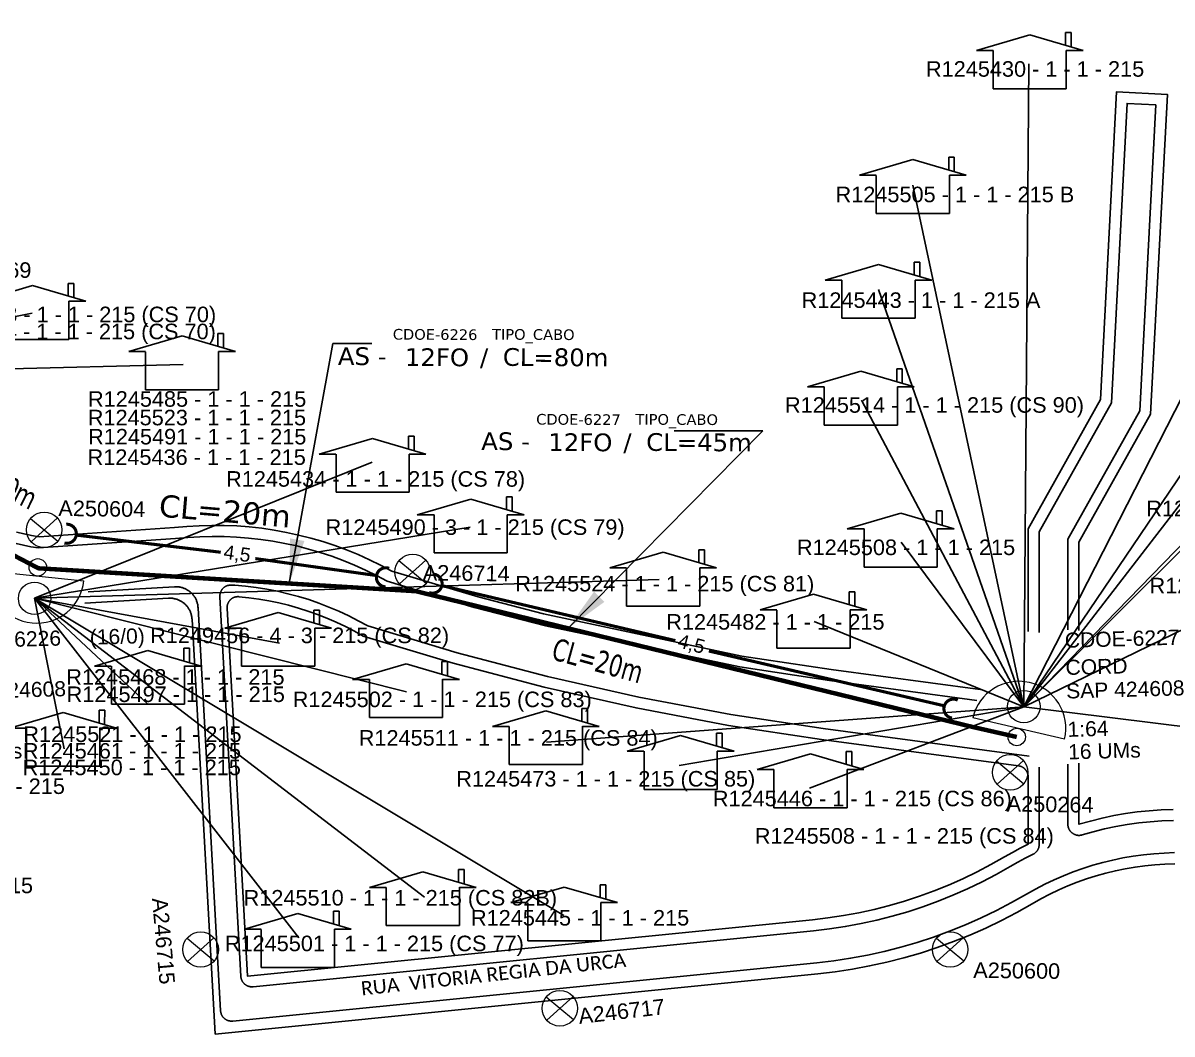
# Model space of a CAD drawing. Header units: millimetres. Extents: x 676447 to 689606, y 7455628 to 7463967.
# Drawn here: x 687404.9 to 687456.7, y 7460275.9 to 7460321.4 of the extents above; entities that cross this region are included whole.
import ezdxf
from ezdxf.enums import TextEntityAlignment as Align

# ---------------------------------------------------------------- set-up
doc = ezdxf.new("R2010")
doc.units = ezdxf.units.MM
doc.header["$LTSCALE"] = 0.1
doc.header["$MEASUREMENT"] = 0
doc.linetypes.add('PHANTOM2', pattern=[1.25, 0.625, -0.125, 0.125, -0.125, 0.125, -0.125])
for name, color, linetype, lineweight in [('10.4-Postes', 1, 'Continuous', 0), ("20.0-LEGENDA DOS CDO'S", 1, 'Continuous', 0), ('20.2-CDO_POSTE', 1, 'Continuous', 5), ('20.6-CORDOALHA_SUPORTE', 7, 'Continuous', 25)]:
    doc.layers.add(name, color=color, linetype=linetype, lineweight=lineweight)
for name, color, linetype in [('20.8-Legenda', 1, 'Continuous'), ('CAP a instalar', 1, 'Continuous'), ('label_cabos', 7, 'Continuous'), ('Legenda', 1, 'Continuous'), ('LEGENDAS_INFRAESTRUTURAS', 7, 'Continuous'), ('MUB_MEIOFIO', 7, 'Continuous'), ('MUB_QUADRAS', 7, 'Continuous'), ('MUB_SEGMENTO', 7, 'Continuous'), ('surveys', 7, 'Continuous'), ('surveys legendas', 7, 'Continuous')]:
    doc.layers.add(name, color=color, linetype=linetype)
doc.layers.add('DROP DE CLIENTE', color=140, linetype='Continuous', plot=False)
doc.layers.add('EXTRA', color=50, linetype='Continuous', plot=False)
doc.styles.add('ARIAL', font='arial.ttf')
doc.styles.add('Legend', font='calibri.ttf')
doc.styles.add('siredit', font='verdana.ttf')
doc.styles.get("Standard").update_dxf_attribs({"font": 'arial.ttf'})
doc.linetypes.add('FENCELINE1', pattern='A,0.25,-0.1,[133,ltypeshp.shx,S=0.1,R=0,X=-0.1,Y=0],-0.1,1', length=1.45)
doc.dimstyles.new('CC', dxfattribs={"dimtxt": 1, "dimasz": 2, "dimexe": 0.18, "dimexo": 0.0625, "dimgap": 0.09, "dimtad": 0, "dimdec": 0, "dimrnd": 1, "dimzin": 0, "dimdsep": 46, "dimtxsty": 'siredit', "dimblk": 'NONE', "dimcen": 0, "dimse1": 1, "dimse2": 1, "dimsd1": 1, "dimsd2": 1, "dimclrt": 7, "dimadec": 0, "dimazin": 0, "dimtfac": 1, "dimtdec": 0, "dimtofl": 0, "dimtmove": 0, "dimatfit": 3, "dimfxl": 0, "dimtolj": 1, "dimtzin": 0, "dimarcsym": 0})

# ---------------------------------------------------------------- blocks, each defined once
blk = doc.blocks.new('PTPT')
at = {"layer": '10.4-Postes', "color": 1, "linetype": 'PHANTOM2'}
for points in [[(-0.00000786, 0.0000104), (0.00000746, -0.00000204)], [(0.00000704, 0.00001089), (-0.00000744, -0.00000253)]]:
    blk.add_lwpolyline(points, dxfattribs=at)
at = {"layer": '10.4-Postes', "color": 1}
blk.add_circle((-0.0000002, 0.00000418), 0.00000987, dxfattribs=at)
blk = doc.blocks.new('CDOE_CT_POST_DESENHO')
at = {"color": 0}
blk.add_line((2.136, 0.393), (-2.114, 0.393), dxfattribs=at)
for centre, radius in [((0.011, 1.403), 0.733), ((0.011, 0), 0.393)]:
    blk.add_circle(centre, radius, dxfattribs=at)
blk.add_arc((0.011, 0.393), 2.125, 0, 180, dxfattribs=at)
blk = doc.blocks.new('CDOE_CT_POSTE')
at = {"layer": "20.0-LEGENDA DOS CDO'S", "color": 0, "style": 'ARIAL'}
for tag, p in [('CDO_N', (0.12, 5.248)), ('CORDOALHA', (0.122, 4.023)), ('SAP', (0.124, 2.961)), ('1:XX', (0.139, 1.231)), ('UMS', (0.141, 0.217))]:
    blk.add_attdef(tag, p, '', height=0.68, rotation=0.118, dxfattribs=at)
blk.add_attdef('FIBRAS_UTILIZADAS', text='', height=0.68, rotation=0.118, dxfattribs=at).set_placement((7.829, 5.263), align=Align.CENTER)
blk = doc.blocks.new('*D95')
at = {"layer": 'Defpoints', "color": 0, "ltscale": 5}
for p in [(687400.739, 7460297.78), (687410.467, 7460294.329), (687408.025, 7460291.497)]:
    blk.add_point(p, dxfattribs=at)
at = {"color": 7, "ltscale": 5, "insert": (687399.425, 7460303.852), "char_height": 1, "attachment_point": 5, "rotation": 319.2237, "style": 'siredit'}
blk.add_mtext('\\A1;{\\W0.7;CL=20m}', dxfattribs=at)
blk = doc.blocks.new('_None')
blk = doc.blocks.new('*D96')
at = {"layer": 'Defpoints', "color": 0, "ltscale": 5}
for p in [(687407.319, 7460296.904), (687416.791, 7460294.368), (687415.956, 7460292.665)]:
    blk.add_point(p, dxfattribs=at)
at = {"color": 7, "ltscale": 5, "insert": (687403.701, 7460300.793), "char_height": 1, "attachment_point": 5, "rotation": 333.8578, "style": 'siredit'}
blk.add_mtext('\\A1;{\\W0.7;\\T0.9;CL=20m}', dxfattribs=at)
blk = doc.blocks.new('*D97')
at = {"layer": 'Defpoints', "color": 0, "ltscale": 5}
for p in [(687428.566, 7460298.2), (687418.819, 7460297.125), (687428.405, 7460296.309)]:
    blk.add_point(p, dxfattribs=at)
at = {"color": 7, "ltscale": 5, "insert": (687414.037, 7460299.436), "char_height": 1, "attachment_point": 5, "rotation": 355.1372, "style": 'siredit'}
blk.add_mtext('\\A1;CL=20m', dxfattribs=at)
blk = doc.blocks.new('*D98')
at = {"layer": 'Defpoints', "color": 0, "ltscale": 5}
for p in [(687436.965, 7460291.002), (687426.877, 7460290.622), (687436.148, 7460288.052)]:
    blk.add_point(p, dxfattribs=at)
at = {"color": 7, "ltscale": 5, "insert": (687430.841, 7460292.699), "char_height": 1, "attachment_point": 5, "rotation": 344.5094, "style": 'siredit'}
blk.add_mtext('\\A1;{\\W0.7;CL=20m}', dxfattribs=at)
blk = doc.blocks.new('LEGENDA DOS CABOS')
at = {"layer": 'EXTRA', "color": 0, "style": 'siredit'}
for tag, p in [('ID', (4.601, 0.974)), ('XX', (9.03, 0.974))]:
    blk.add_attdef(tag, text='', height=0.48, rotation=359.69, dxfattribs=at).set_placement(p, align=Align.MIDDLE_CENTER)
at = {"layer": 'Legenda', "color": 0, "style": 'siredit'}
for tag, p in [('TIPO_CABO', (1.314, -0.005)), ('CABO', (4.686, -0.052)), ('/', (6.809, -0.052)), ('METROS', (10.034, -0.052))]:
    blk.add_attdef(tag, text='', height=0.8, rotation=359.69, dxfattribs=at).set_placement(p, align=Align.MIDDLE_CENTER)
blk = doc.blocks.new('SURVEY_SURVEY')
for p, q in [((0, 0.00002536), (-0.00002514, 0.000018)), ((0, 0.00002536), (0.00002514, 0.000018)), ((0.00001687, 0.00002645), (0.00001951, 0.00002645)), ((0.00001687, 0.00002053), (0.00001687, 0.00002645)), ((0.00001951, 0.00002645), (0.0000195, 0.00001978)), ((-0.00002514, 0.000018), (-0.00001726, 0.000018)), ((-0.00001724, 0), (-0.00001724, 0.00001795)), ((0.00001724, 0.00001802), (0.00001724, 0)), ((0.00002514, 0.000018), (0.00001724, 0.000018)), ((0.00001724, 0), (-0.00001724, 0))]:
    blk.add_line(p, q)

msp = doc.modelspace()

# ---------------------------------------------------------------- linework, layer by layer
at = {"layer": '20.6-CORDOALHA_SUPORTE', "const_width": 0.139}
for points in [[(687406.882, 7460298.85, -1.175638), (687406.802, 7460298.006)], [(687421.438, 7460296.864, 1.175638), (687421.283, 7460296.031)], [(687423.42, 7460296.604, -1.175638), (687423.24, 7460295.776)], [(687447.069, 7460290.922, 1.175638), (687446.815, 7460290.114)]]:
    msp.add_lwpolyline(points, format="xyb", dxfattribs=at)
for points in [[(687407.335, 7460298.362), (687413.85, 7460297.589)], [(687415.406, 7460297.304), (687420.871, 7460296.539)], [(687423.817, 7460296.084), (687434.34, 7460293.607)], [(687435.851, 7460293.137), (687446.467, 7460290.667)]]:
    msp.add_lwpolyline(points, dxfattribs=at)
at = {"layer": 'CAP a instalar', "linetype": 'FENCELINE1', "ltscale": 30, "const_width": 0.2}
msp.add_lwpolyline([(687390.583, 7460356.186), (687387.793, 7460356.515), (687386.598, 7460353.258), (687384.182, 7460339.813), (687382.316, 7460323.476), (687382.663, 7460321.477), (687388.421, 7460310.925), (687390.498, 7460308.874), (687392.448, 7460306.507), (687399.569, 7460300.039), (687405.631, 7460296.866), (687422.643, 7460295.833), (687447.718, 7460289.72), (687449.731, 7460289.263)], dxfattribs=at)
at = {"layer": 'DROP DE CLIENTE'}
for p, q in [((687450.048, 7460290.629), (687450.28, 7460319.606)), ((687450.048, 7460290.629), (687464.258, 7460318.451)), ((687450.048, 7460290.629), (687445.051, 7460314.13)), ((687450.048, 7460290.629), (687464.131, 7460311.444)), ((687450.048, 7460290.629), (687443.497, 7460309.435)), ((687391.383, 7460305.537), (687405.347, 7460308.372)), ((687450.048, 7460290.629), (687462.961, 7460307.36)), ((687391.383, 7460305.537), (687412.157, 7460306.058)), ((687450.048, 7460290.629), (687442.728, 7460304.436)), ((687450.048, 7460290.629), (687462.815, 7460303.76)), ((687420.68, 7460301.649), (687405.459, 7460295.512)), ((687450.048, 7460290.629), (687459.134, 7460299.673)), ((687425.09, 7460298.712), (687405.459, 7460295.512)), ((687450.048, 7460290.629), (687444.518, 7460298.05)), ((687450.048, 7460290.629), (687462.132, 7460296.506)), ((687433.617, 7460296.362), (687405.459, 7460295.512)), ((687406.788, 7460288.724), (687405.459, 7460295.512)), ((687410.567, 7460290.738), (687405.459, 7460295.512)), ((687422.224, 7460291.295), (687405.459, 7460295.512)), ((687416.49, 7460293.498), (687405.459, 7460295.512)), ((687423.032, 7460282.042), (687405.459, 7460295.512)), ((687417.372, 7460280.206), (687405.459, 7460295.512)), ((687429.309, 7460281.218), (687405.459, 7460295.512)), ((687450.048, 7460290.629), (687440.594, 7460294.462)), ((687428.526, 7460289.029), (687450.048, 7460290.629)), ((687434.506, 7460287.972), (687450.048, 7460290.629)), ((687440.394, 7460286.961), (687450.048, 7460290.629)), ((687450.048, 7460290.629), (687462.132, 7460289.127))]:
    msp.add_line(p, q, dxfattribs=at)
at = {"layer": 'MUB_MEIOFIO', "linetype": 'Continuous'}
for points in [[(687450.744, 7460293.974), (687450.744, 7460298.513), (687453.998, 7460304.325), (687454.707, 7460317.816), (687455.996, 7460317.748), (687455.271, 7460303.956), (687452.035, 7460298.176), (687452.035, 7460294.091)], [(687404.625, 7460297.99), (687404.959, 7460297.909), (687405.295, 7460297.84), (687405.634, 7460297.782), (687411.814, 7460298.202), (687412.361, 7460298.254), (687412.909, 7460298.288), (687413.459, 7460298.302), (687414.008, 7460298.297), (687414.557, 7460298.274), (687415.105, 7460298.231), (687415.651, 7460298.169), (687416.195, 7460298.089), (687416.736, 7460297.99), (687417.272, 7460297.872), (687417.805, 7460297.735), (687418.332, 7460297.58), (687418.854, 7460297.408), (687419.369, 7460297.217), (687419.877, 7460297.008), (687420.378, 7460296.782), (687420.871, 7460296.539), (687421.355, 7460296.279), (687425.275, 7460295.106), (687428.486, 7460294.267)], [(687456.835, 7460284.049), (687456.369, 7460284.033), (687455.903, 7460284.002), (687455.439, 7460283.955), (687454.977, 7460283.891), (687454.517, 7460283.812), (687454.061, 7460283.717), (687453.607, 7460283.607), (687453.158, 7460283.481), (687452.714, 7460283.339), (687452.274, 7460283.182), (687451.841, 7460283.011), (687451.413, 7460282.824), (687450.992, 7460282.623), (687450.579, 7460282.407), (687450.172, 7460282.178), (687449.501, 7460281.797), (687448.818, 7460281.44), (687448.123, 7460281.105), (687447.417, 7460280.794), (687446.701, 7460280.506), (687445.976, 7460280.242), (687445.243, 7460280.003), (687444.502, 7460279.788), (687443.755, 7460279.597), (687443.001, 7460279.432), (687442.243, 7460279.292), (687441.48, 7460279.177), (687440.713, 7460279.087), (687414.389, 7460276.457), (687414.372, 7460276.455), (687414.355, 7460276.455), (687414.338, 7460276.454), (687414.321, 7460276.455), (687414.304, 7460276.456), (687414.287, 7460276.457), (687414.27, 7460276.459), (687414.253, 7460276.462), (687414.236, 7460276.465), (687414.219, 7460276.469), (687414.202, 7460276.474), (687414.186, 7460276.479), (687414.17, 7460276.484), (687414.154, 7460276.49), (687414.138, 7460276.497), (687414.122, 7460276.504), (687414.107, 7460276.512), (687414.092, 7460276.52), (687414.077, 7460276.529), (687414.063, 7460276.538), (687414.048, 7460276.548), (687414.035, 7460276.558), (687414.021, 7460276.569), (687414.008, 7460276.58), (687413.996, 7460276.592), (687413.983, 7460276.604), (687413.971, 7460276.616), (687413.96, 7460276.629), (687413.949, 7460276.642), (687413.939, 7460276.656), (687413.929, 7460276.67), (687413.919, 7460276.684), (687413.91, 7460276.699), (687413.902, 7460276.714), (687413.893, 7460276.729), (687413.886, 7460276.744), (687413.879, 7460276.76), (687413.873, 7460276.776), (687413.867, 7460276.792), (687413.862, 7460276.808), (687413.857, 7460276.825), (687413.853, 7460276.842), (687413.849, 7460276.858), (687413.846, 7460276.875), (687413.844, 7460276.892), (687413.842, 7460276.909), (687413.841, 7460276.926), (687412.826, 7460295.091), (687412.823, 7460295.125), (687412.82, 7460295.159), (687412.815, 7460295.193), (687412.809, 7460295.227), (687412.802, 7460295.261), (687412.793, 7460295.294), (687412.784, 7460295.327), (687412.774, 7460295.359), (687412.762, 7460295.392), (687412.749, 7460295.423), (687412.735, 7460295.455), (687412.72, 7460295.485), (687412.705, 7460295.516), (687412.688, 7460295.546), (687412.67, 7460295.575), (687412.651, 7460295.603), (687412.631, 7460295.631), (687412.61, 7460295.658), (687412.588, 7460295.685), (687412.565, 7460295.71), (687412.542, 7460295.735), (687412.518, 7460295.759), (687412.492, 7460295.782), (687412.466, 7460295.805), (687412.44, 7460295.826), (687412.412, 7460295.847), (687412.384, 7460295.866), (687412.355, 7460295.885), (687412.326, 7460295.902), (687412.296, 7460295.919), (687412.265, 7460295.934), (687412.234, 7460295.949), (687412.203, 7460295.962), (687412.171, 7460295.975), (687412.139, 7460295.986), (687412.106, 7460295.996), (687412.073, 7460296.005), (687412.04, 7460296.013), (687412.006, 7460296.019), (687411.972, 7460296.025), (687411.938, 7460296.029), (687411.904, 7460296.033), (687411.87, 7460296.035), (687411.836, 7460296.035), (687411.801, 7460296.035), (687411.767, 7460296.034), (687407.867, 7460295.799)], [(687450.744, 7460287.903), (687450.744, 7460284.427), (687450.744, 7460284.41), (687450.743, 7460284.393), (687450.741, 7460284.375), (687450.739, 7460284.358), (687450.736, 7460284.341), (687450.733, 7460284.323), (687450.729, 7460284.306), (687450.725, 7460284.29), (687450.72, 7460284.273), (687450.714, 7460284.256), (687450.708, 7460284.24), (687450.701, 7460284.224), (687450.693, 7460284.208), (687450.686, 7460284.193), (687450.677, 7460284.177), (687450.668, 7460284.163), (687450.659, 7460284.148), (687450.649, 7460284.134), (687450.638, 7460284.12), (687450.627, 7460284.106), (687450.616, 7460284.093), (687450.604, 7460284.08), (687450.591, 7460284.068), (687450.579, 7460284.056), (687450.566, 7460284.044), (687450.552, 7460284.033), (687450.538, 7460284.023), (687450.524, 7460284.013), (687450.509, 7460284.003), (687450.494, 7460283.994), (687450.479, 7460283.986), (687450.463, 7460283.978), (687450.117, 7460283.803), (687449.775, 7460283.619), (687449.437, 7460283.427), (687448.808, 7460283.07), (687448.167, 7460282.735), (687447.516, 7460282.421), (687446.854, 7460282.129), (687446.183, 7460281.859), (687445.503, 7460281.612), (687444.816, 7460281.387), (687444.121, 7460281.186), (687443.42, 7460281.007), (687442.714, 7460280.852), (687442.003, 7460280.721), (687441.288, 7460280.613), (687440.569, 7460280.529), (687415.304, 7460278.005), (687415.287, 7460278.003), (687415.269, 7460278.002), (687415.252, 7460278.002), (687415.235, 7460278.002), (687415.218, 7460278.003), (687415.201, 7460278.005), (687415.184, 7460278.007), (687415.167, 7460278.01), (687415.15, 7460278.013), (687415.133, 7460278.017), (687415.117, 7460278.021), (687415.1, 7460278.026), (687415.084, 7460278.032), (687415.068, 7460278.038), (687415.052, 7460278.045), (687415.036, 7460278.052), (687415.021, 7460278.06), (687415.006, 7460278.068), (687414.991, 7460278.077), (687414.977, 7460278.086), (687414.963, 7460278.096), (687414.949, 7460278.106), (687414.935, 7460278.117), (687414.922, 7460278.128), (687414.91, 7460278.14), (687414.897, 7460278.152), (687414.886, 7460278.164), (687414.874, 7460278.177), (687414.863, 7460278.19), (687414.853, 7460278.204), (687414.843, 7460278.218), (687414.833, 7460278.232), (687414.824, 7460278.247), (687414.816, 7460278.262), (687414.808, 7460278.277), (687414.8, 7460278.292), (687414.793, 7460278.308), (687414.787, 7460278.324), (687414.781, 7460278.34), (687414.776, 7460278.356), (687414.771, 7460278.373), (687414.767, 7460278.39), (687414.763, 7460278.406), (687414.76, 7460278.423), (687414.758, 7460278.44), (687414.756, 7460278.457), (687414.755, 7460278.474), (687413.807, 7460295.583), (687413.807, 7460295.6), (687413.807, 7460295.618), (687413.807, 7460295.635), (687413.808, 7460295.653), (687413.81, 7460295.67), (687413.812, 7460295.687), (687413.815, 7460295.704), (687413.819, 7460295.721), (687413.823, 7460295.738), (687413.828, 7460295.755), (687413.833, 7460295.772), (687413.839, 7460295.788), (687413.846, 7460295.804), (687413.853, 7460295.82), (687413.86, 7460295.836), (687413.868, 7460295.851), (687413.877, 7460295.866), (687413.886, 7460295.881), (687413.896, 7460295.896), (687413.906, 7460295.91), (687413.917, 7460295.924), (687413.928, 7460295.937), (687413.939, 7460295.95), (687413.951, 7460295.963), (687413.964, 7460295.975), (687413.977, 7460295.987), (687413.99, 7460295.998), (687414.004, 7460296.009), (687414.018, 7460296.019), (687414.032, 7460296.029), (687414.047, 7460296.038), (687414.062, 7460296.047), (687414.077, 7460296.055), (687414.093, 7460296.063), (687414.109, 7460296.07), (687414.125, 7460296.076), (687414.141, 7460296.083), (687414.158, 7460296.088), (687414.175, 7460296.093), (687414.192, 7460296.097), (687414.209, 7460296.101), (687414.226, 7460296.104), (687414.243, 7460296.107), (687414.26, 7460296.108), (687414.278, 7460296.11), (687414.295, 7460296.11), (687414.313, 7460296.111), (687414.33, 7460296.11), (687414.484, 7460296.103)], [(687414.484, 7460296.103), (687414.968, 7460296.06), (687415.45, 7460296), (687415.93, 7460295.923), (687416.407, 7460295.83), (687416.88, 7460295.72), (687417.35, 7460295.594), (687417.814, 7460295.452), (687418.274, 7460295.294), (687418.727, 7460295.12), (687419.175, 7460294.93), (687419.615, 7460294.725), (687420.048, 7460294.505), (687420.474, 7460294.27), (687424.509, 7460293.055), (687428.584, 7460291.984), (687432.695, 7460291.058), (687436.837, 7460290.278), (687441.003, 7460289.645), (687450.297, 7460288.401)], [(687428.486, 7460294.267), (687437.247, 7460292.421), (687441.292, 7460291.807), (687447.93, 7460290.904)], [(687452.035, 7460288.037), (687452.035, 7460285.328), (687452.035, 7460285.311), (687452.036, 7460285.294), (687452.038, 7460285.277), (687452.04, 7460285.26), (687452.042, 7460285.243), (687452.046, 7460285.226), (687452.05, 7460285.209), (687452.054, 7460285.192), (687452.059, 7460285.175), (687452.065, 7460285.159), (687452.071, 7460285.143), (687452.077, 7460285.127), (687452.085, 7460285.111), (687452.092, 7460285.096), (687452.101, 7460285.081), (687452.11, 7460285.066), (687452.119, 7460285.051), (687452.129, 7460285.037), (687452.139, 7460285.023), (687452.15, 7460285.01), (687452.161, 7460284.997), (687452.173, 7460284.984), (687452.185, 7460284.972), (687452.197, 7460284.96), (687452.21, 7460284.948), (687452.224, 7460284.937), (687452.237, 7460284.927), (687452.251, 7460284.917), (687452.266, 7460284.907), (687452.281, 7460284.898), (687452.296, 7460284.89), (687452.311, 7460284.882), (687452.326, 7460284.874), (687452.342, 7460284.867), (687452.358, 7460284.861), (687452.375, 7460284.855), (687452.391, 7460284.85), (687452.408, 7460284.845), (687452.424, 7460284.841), (687452.441, 7460284.837), (687452.458, 7460284.834), (687452.475, 7460284.832), (687452.493, 7460284.83), (687452.51, 7460284.829), (687452.527, 7460284.829), (687452.544, 7460284.829), (687452.562, 7460284.829), (687452.579, 7460284.83), (687452.596, 7460284.832), (687452.613, 7460284.835), (687452.63, 7460284.838), (687452.647, 7460284.841), (687452.664, 7460284.845), (687452.681, 7460284.85), (687453.182, 7460284.993), (687453.689, 7460285.119), (687454.199, 7460285.227), (687454.713, 7460285.317), (687455.23, 7460285.389), (687455.749, 7460285.443), (687456.269, 7460285.479), (687456.791, 7460285.497)]]:
    msp.add_lwpolyline(points, dxfattribs=at)
at = {"layer": 'MUB_QUADRAS', "linetype": 'Continuous'}
for points in [[(687452.535, 7460294.068), (687452.535, 7460298.046), (687455.764, 7460303.814), (687456.522, 7460318.221), (687454.234, 7460318.341), (687453.504, 7460304.467), (687450.244, 7460298.643), (687450.244, 7460294.024)], [(687428.391, 7460294.809), (687425.449, 7460295.577), (687421.555, 7460296.74), (687421.057, 7460297.005), (687420.551, 7460297.254), (687420.036, 7460297.484), (687419.514, 7460297.697), (687418.984, 7460297.892), (687418.448, 7460298.068), (687417.907, 7460298.226), (687417.36, 7460298.365), (687416.809, 7460298.485), (687416.254, 7460298.586), (687415.696, 7460298.668), (687415.136, 7460298.73), (687414.573, 7460298.774), (687414.01, 7460298.797), (687413.446, 7460298.802), (687412.882, 7460298.787), (687412.319, 7460298.753), (687411.758, 7460298.699), (687405.656, 7460298.284), (687405.318, 7460298.345), (687404.982, 7460298.417), (687404.648, 7460298.501)], [(687407.716, 7460295.289), (687411.496, 7460295.516), (687411.53, 7460295.518), (687411.564, 7460295.518), (687411.598, 7460295.517), (687411.633, 7460295.515), (687411.667, 7460295.512), (687411.701, 7460295.508), (687411.734, 7460295.502), (687411.768, 7460295.495), (687411.801, 7460295.488), (687411.834, 7460295.479), (687411.867, 7460295.469), (687411.899, 7460295.457), (687411.931, 7460295.445), (687411.963, 7460295.432), (687411.994, 7460295.417), (687412.024, 7460295.402), (687412.054, 7460295.385), (687412.084, 7460295.368), (687412.113, 7460295.349), (687412.141, 7460295.329), (687412.168, 7460295.309), (687412.195, 7460295.287), (687412.221, 7460295.265), (687412.246, 7460295.242), (687412.27, 7460295.218), (687412.294, 7460295.193), (687412.317, 7460295.167), (687412.338, 7460295.141), (687412.359, 7460295.114), (687412.379, 7460295.086), (687412.398, 7460295.057), (687412.416, 7460295.028), (687412.433, 7460294.999), (687412.449, 7460294.968), (687412.464, 7460294.937), (687412.478, 7460294.906), (687412.49, 7460294.874), (687412.502, 7460294.842), (687412.512, 7460294.809), (687412.522, 7460294.777), (687412.53, 7460294.743), (687412.537, 7460294.71), (687412.543, 7460294.676), (687412.548, 7460294.642), (687412.552, 7460294.608), (687412.554, 7460294.574), (687413.599, 7460275.875), (687440.763, 7460278.59), (687441.546, 7460278.681), (687442.325, 7460278.799), (687443.1, 7460278.942), (687443.87, 7460279.111), (687444.634, 7460279.305), (687445.39, 7460279.525), (687446.139, 7460279.77), (687446.88, 7460280.039), (687447.611, 7460280.333), (687448.332, 7460280.651), (687449.042, 7460280.993), (687449.74, 7460281.358), (687450.426, 7460281.747), (687450.818, 7460281.968), (687451.218, 7460282.176), (687451.624, 7460282.371), (687452.037, 7460282.551), (687452.456, 7460282.716), (687452.88, 7460282.867), (687453.309, 7460283.004), (687453.743, 7460283.125), (687454.18, 7460283.232), (687454.621, 7460283.323), (687455.065, 7460283.399), (687455.511, 7460283.46), (687455.959, 7460283.505), (687456.409, 7460283.535), (687456.859, 7460283.549)], [(687414.677, 7460295.586), (687414.663, 7460295.587), (687415.116, 7460295.539), (687415.568, 7460295.477), (687416.017, 7460295.399), (687416.464, 7460295.306), (687416.907, 7460295.197), (687417.346, 7460295.074), (687417.781, 7460294.937), (687418.21, 7460294.784), (687418.635, 7460294.618), (687419.053, 7460294.437), (687419.466, 7460294.242), (687419.871, 7460294.033), (687420.269, 7460293.81), (687424.331, 7460292.586), (687428.434, 7460291.506), (687432.573, 7460290.573), (687436.742, 7460289.787), (687440.936, 7460289.149), (687449.81, 7460287.961), (687449.827, 7460287.959), (687449.844, 7460287.956), (687449.861, 7460287.952), (687449.877, 7460287.948), (687449.894, 7460287.943), (687449.91, 7460287.937), (687449.926, 7460287.931), (687449.942, 7460287.925), (687449.957, 7460287.918), (687449.973, 7460287.91), (687449.988, 7460287.902), (687450.003, 7460287.894), (687450.017, 7460287.885), (687450.031, 7460287.875), (687450.045, 7460287.865), (687450.059, 7460287.854), (687450.072, 7460287.843), (687450.084, 7460287.832), (687450.097, 7460287.82), (687450.109, 7460287.808), (687450.12, 7460287.795), (687450.131, 7460287.782), (687450.142, 7460287.769), (687450.152, 7460287.755), (687450.162, 7460287.741), (687450.171, 7460287.726), (687450.179, 7460287.711), (687450.188, 7460287.696), (687450.195, 7460287.681), (687450.202, 7460287.665), (687450.209, 7460287.65), (687450.215, 7460287.634), (687450.22, 7460287.617), (687450.225, 7460287.601), (687450.23, 7460287.584), (687450.233, 7460287.568), (687450.237, 7460287.551), (687450.239, 7460287.534), (687450.241, 7460287.517), (687450.243, 7460287.5), (687450.244, 7460287.483), (687450.244, 7460287.466), (687450.244, 7460284.427), (687449.886, 7460284.246), (687449.532, 7460284.057), (687449.184, 7460283.858), (687448.569, 7460283.509), (687447.943, 7460283.182), (687447.306, 7460282.875), (687446.66, 7460282.59), (687446.004, 7460282.326), (687445.34, 7460282.085), (687444.669, 7460281.865), (687443.99, 7460281.668), (687443.305, 7460281.494), (687442.615, 7460281.343), (687441.92, 7460281.214), (687441.221, 7460281.109), (687440.52, 7460281.027), (687415.055, 7460278.482), (687414.136, 7460295.066), (687414.136, 7460295.083), (687414.135, 7460295.1), (687414.136, 7460295.118), (687414.137, 7460295.135), (687414.138, 7460295.152), (687414.14, 7460295.168), (687414.143, 7460295.185), (687414.147, 7460295.202), (687414.15, 7460295.219), (687414.155, 7460295.235), (687414.16, 7460295.251), (687414.166, 7460295.267), (687414.172, 7460295.283), (687414.179, 7460295.299), (687414.186, 7460295.314), (687414.194, 7460295.33), (687414.202, 7460295.345), (687414.211, 7460295.359), (687414.22, 7460295.373), (687414.23, 7460295.387), (687414.24, 7460295.401), (687414.251, 7460295.414), (687414.262, 7460295.427), (687414.274, 7460295.439), (687414.286, 7460295.451), (687414.299, 7460295.463), (687414.311, 7460295.474), (687414.325, 7460295.485), (687414.338, 7460295.495), (687414.352, 7460295.505), (687414.367, 7460295.514), (687414.381, 7460295.523), (687414.396, 7460295.531), (687414.411, 7460295.539), (687414.427, 7460295.546), (687414.443, 7460295.553), (687414.459, 7460295.559), (687414.475, 7460295.564), (687414.491, 7460295.569), (687414.507, 7460295.574), (687414.524, 7460295.578), (687414.541, 7460295.581), (687414.558, 7460295.584), (687414.575, 7460295.586), (687414.592, 7460295.587), (687414.609, 7460295.588), (687414.626, 7460295.588), (687414.643, 7460295.588), (687414.66, 7460295.587), (687414.677, 7460295.586)], [(687448.086, 7460291.402), (687441.359, 7460292.303), (687437.341, 7460292.912), (687428.391, 7460294.809)], [(687456.774, 7460285.997), (687456.236, 7460285.978), (687455.7, 7460285.941), (687455.164, 7460285.885), (687454.631, 7460285.81), (687454.101, 7460285.717), (687453.575, 7460285.606), (687453.053, 7460285.476), (687452.535, 7460285.328), (687452.535, 7460288.076)]]:
    msp.add_lwpolyline(points, dxfattribs=at)

# ---------------------------------------------------------------- block references
at = {"layer": '10.4-Postes', "color": 1, "xscale": 81071.38789240447, "yscale": 81071.38789240447, "zscale": 81071.38789240447, "rotation": 359.2873342101486}
for p in [(687405.904, 7460298.259), (687422.51, 7460296.361), (687449.448, 7460287.33), (687412.954, 7460279.342), (687446.739, 7460279.342), (687429.147, 7460276.695)]:
    msp.add_blockref('PTPT', p, dxfattribs=at)
at = {"layer": "20.0-LEGENDA DOS CDO'S", "rotation": 1.47047671274349}
for p, values in [((687401.501, 7460287.992), {'CDO_N': 'CDOE-6226', 'CORDOALHA': 'CORD', 'SAP': 'SAP 324608', '1:XX': '1:64', 'UMS': '15 UMs', 'FIBRAS_UTILIZADAS': '(16/0)'}), ((687451.919, 7460288.031), {'CDO_N': 'CDOE-6227', 'CORDOALHA': 'CORD', 'SAP': 'SAP 424608', '1:XX': '1:64', 'UMS': '16 UMs', 'FIBRAS_UTILIZADAS': '16/0)'})]:
    msp.add_blockref('CDOE_CT_POSTE', p, dxfattribs=at).add_auto_attribs(values)
at = {"layer": '20.2-CDO_POSTE'}
for p, rotation in [((687405.614, 7460296.906), 174.1038876900768), ((687449.72, 7460289.266), 346.9209761980871)]:
    msp.add_blockref('CDOE_CT_POST_DESENHO', p, dxfattribs=dict(at, rotation=rotation))
at = {"layer": 'label_cabos', "color": 0}
ref = msp.add_blockref('LEGENDA DOS CABOS', (687418.91, 7460306.431), dxfattribs=at)
ref.add_attrib('ID', 'CDOE-6226', dxfattribs={"layer": 'EXTRA', "height": 0.48, "rotation": 359.69, "style": 'siredit'}).set_placement((687423.511, 7460307.404), align=Align.MIDDLE_CENTER)
ref.add_attrib('CABO', '12FO', dxfattribs={"layer": '20.8-Legenda', "color": 0, "height": 0.8, "rotation": 359.69, "style": 'siredit'}).set_placement((687423.596, 7460306.379), align=Align.MIDDLE_CENTER)
ref.add_attrib('METROS', 'CL=80m', dxfattribs={"layer": '20.8-Legenda', "color": 0, "height": 0.8, "rotation": 359.69, "style": 'siredit'}).set_placement((687428.944, 7460306.379), align=Align.MIDDLE_CENTER)
ref.add_attrib('XX', 'TIPO_CABO', dxfattribs={"layer": 'EXTRA', "color": 0, "height": 0.48, "rotation": 359.69, "style": 'siredit'}).set_placement((687427.94, 7460307.404), align=Align.MIDDLE_CENTER)
ref.add_attrib('/', '/', dxfattribs={"layer": '20.8-Legenda', "color": 0, "height": 0.8, "rotation": 359.69, "style": 'siredit'}).set_placement((687425.719, 7460306.379), align=Align.MIDDLE_CENTER)
ref.add_attrib('TIPO_CABO', 'AS -', dxfattribs={"layer": '20.8-Legenda', "color": 0, "height": 0.8, "rotation": 359.69, "style": 'siredit'}).set_placement((687420.224, 7460306.426), align=Align.MIDDLE_CENTER)
ref = msp.add_blockref('LEGENDA DOS CABOS', (687425.373, 7460302.599), dxfattribs=at)
ref.add_attrib('ID', 'CDOE-6227', dxfattribs={"layer": 'EXTRA', "height": 0.48, "rotation": 359.69, "style": 'siredit'}).set_placement((687429.974, 7460303.573), align=Align.MIDDLE_CENTER)
ref.add_attrib('CABO', '12FO', dxfattribs={"layer": '20.8-Legenda', "color": 0, "height": 0.8, "rotation": 359.69, "style": 'siredit'}).set_placement((687430.059, 7460302.547), align=Align.MIDDLE_CENTER)
ref.add_attrib('METROS', 'CL=45m', dxfattribs={"layer": '20.8-Legenda', "color": 0, "height": 0.8, "rotation": 359.69, "style": 'siredit'}).set_placement((687435.407, 7460302.547), align=Align.MIDDLE_CENTER)
ref.add_attrib('XX', 'TIPO_CABO', dxfattribs={"layer": 'EXTRA', "color": 0, "height": 0.48, "rotation": 359.69, "style": 'siredit'}).set_placement((687434.403, 7460303.573), align=Align.MIDDLE_CENTER)
ref.add_attrib('/', '/', dxfattribs={"layer": '20.8-Legenda', "color": 0, "height": 0.8, "rotation": 359.69, "style": 'siredit'}).set_placement((687432.182, 7460302.547), align=Align.MIDDLE_CENTER)
ref.add_attrib('TIPO_CABO', 'AS -', dxfattribs={"layer": '20.8-Legenda', "color": 0, "height": 0.8, "rotation": 359.69, "style": 'siredit'}).set_placement((687426.687, 7460302.594), align=Align.MIDDLE_CENTER)
at = {"layer": 'surveys', "color": 2, "xscale": 95707.91744543397, "yscale": 95707.91744543397, "zscale": 95707.91744543397}
for p in [(687450.315, 7460318.482), (687445.049, 7460312.858), (687443.496, 7460308.134), (687405.356, 7460307.177), (687412.104, 7460304.911), (687442.704, 7460303.321), (687420.694, 7460300.291), (687425.115, 7460297.557), (687444.498, 7460296.922), (687433.789, 7460295.159), (687440.568, 7460293.266), (687416.437, 7460292.449), (687410.567, 7460290.738), (687422.201, 7460290.137), (687406.749, 7460287.944), (687428.507, 7460288.02), (687434.579, 7460286.903), (687440.432, 7460286.072), (687422.958, 7460280.763), (687429.334, 7460280.074), (687417.321, 7460278.874)]:
    msp.add_blockref('SURVEY_SURVEY', p, dxfattribs=at)

# ---------------------------------------------------------------- texts
at = {"layer": '20.6-CORDOALHA_SUPORTE', "style": 'ARIAL'}
for rotation, p in [(352.0319, (687414.592, 7460297.533)), (345.1389, (687435.071, 7460293.463))]:
    msp.add_text('4,5', height=0.6262, rotation=rotation, dxfattribs=at).set_placement(p, align=Align.MIDDLE_CENTER)
at = {"layer": 'LEGENDAS_INFRAESTRUTURAS', "color": 1}
for s, rotation, p in [('A250604', 359.2869, (687406.526, 7460299.226)), ('A246714', 359.2869, (687422.95, 7460296.323)), ('A250264', 359.2868, (687449.273, 7460285.902)), ('A246715', 275.0915, (687410.748, 7460281.987)), ('A250600', 359.2868, (687447.768, 7460278.407)), ('A246717', 6.5543, (687430.014, 7460276.327))]:
    msp.add_text(s, height=0.7, rotation=rotation, dxfattribs=at).set_placement(p)
at = {"layer": 'MUB_SEGMENTO', "color": 253, "style": 'Legend'}
msp.add_text('RUA  VITORIA REGIA DA URCA', height=0.63046, rotation=6.1929, dxfattribs=at).set_placement((687420.207, 7460277.612))
at = {"layer": 'surveys legendas', "color": 0}
for s, p in [('R1245430 - 1 - 1 - 215', (687445.638, 7460319.022)), ('R1245505 - 1 - 1 - 215 B', (687441.561, 7460313.365)), ('R1245438 - 1 - 1 - 215 (CS 69', (687392.161, 7460309.956)), ('R1245443 - 1 - 1 - 215 A', (687440.033, 7460308.602)), ('R1245483 - 1 - 1 - 215 (CS 70)', (687400.164, 7460307.958)), ('R1245474 - 1 - 1 - 215 (CS 70)', (687400.15, 7460307.19)), ('R1245485 - 1 - 1 - 215', (687407.865, 7460304.147)), ('R1245514 - 1 - 1 - 215 (CS 90)', (687439.282, 7460303.877)), ('R1245523 - 1 - 1 - 215', (687407.856, 7460303.31)), ('R1245491 - 1 - 1 - 215', (687407.869, 7460302.448)), ('R1245436 - 1 - 1 - 215', (687407.845, 7460301.525)), ('R1245434 - 1 - 1 - 215 (CS 78)', (687414.09, 7460300.544)), ('R1245513 - 1 - 1 - 215 (CS 91)', (687455.568, 7460299.213)), ('R1245490 - 3 - 1 - 215 (CS 79)', (687418.575, 7460298.371)), ('R1245508 - 1 - 1 - 215', (687439.821, 7460297.462)), ('R1245524 - 1 - 1 - 215 (CS 81)', (687427.125, 7460295.824)), ('R1245512 - 1 - 1 - 215 (CS 88)', (687455.716, 7460295.737)), ('R1245482 - 1 - 1 - 215', (687433.931, 7460294.101)), ('R1249456 - 4 - 3 - 215 (CS 82)', (687410.664, 7460293.492)), ('R1245468 - 1 - 1 - 215', (687406.885, 7460291.619)), ('R1245497 - 1 - 1 - 215', (687406.902, 7460290.839)), ('R1245502 - 1 - 1 - 215 (CS 83)', (687417.094, 7460290.608)), ('R1245521 - 1 - 1 - 215', (687404.949, 7460289.037)), ('R1245511 - 1 - 1 - 215 (CS 84)', (687420.069, 7460288.872)), ('R1245461 - 1 - 1 - 215', (687404.927, 7460288.288)), ('R1245450 - 1 - 1 - 215', (687404.917, 7460287.541)), ('R1245473 - 1 - 1 - 215 (CS 85)', (687424.465, 7460287.03)), ('R1245522 - 2 - 1 - 215', (687396.986, 7460286.694)), ('R1245446 - 1 - 1 - 215 (CS 86)', (687436.031, 7460286.139)), ('R1245508 - 1 - 1 - 215 (CS 84)', (687437.923, 7460284.455)), ('R1245498 - 2 - 1 - 215', (687395.549, 7460282.223)), ('R1245510 - 1 - 1 - 215 (CS 82B)', (687414.878, 7460281.666)), ('R1245445 - 1 - 1 - 215', (687425.128, 7460280.763)), ('R1245501 - 1 - 1 - 215 (CS 77)', (687414.034, 7460279.608))]:
    msp.add_text(s, height=0.7, dxfattribs=at).set_placement(p)

# ---------------------------------------------------------------- dimensions: what is measured, and where the dimension line sits
at = {"ltscale": 5}
for base, p1, p2, angle, text, picture, middle in [((687410.467, 7460294.329), (687400.739, 7460297.78), (687408.025, 7460291.497), 319.2237, '{\\W0.7;CL=20m}', '*D95', (687399.425, 7460303.852)), ((687416.791, 7460294.368), (687407.319, 7460296.904), (687415.956, 7460292.665), 333.8578, '{\\W0.7;\\T0.9;CL=20m}', '*D96', (687403.701, 7460300.793)), ((687428.566, 7460298.2), (687418.819, 7460297.125), (687428.405, 7460296.309), 355.1372, 'CL=20m', '*D97', (687414.037, 7460299.436)), ((687436.965, 7460291.002), (687426.877, 7460290.622), (687436.148, 7460288.052), 344.5094, '{\\W0.7;CL=20m}', '*D98', (687430.841, 7460292.699))]:
    dim = msp.add_linear_dim(base=base, p1=p1, p2=p2, angle=angle, text=text, dimstyle='CC', override={"dimpost": 'CC=<>m'}, dxfattribs=at)
    dim.commit()
    dim.dimension.update_dxf_attribs({"geometry": picture, "text_midpoint": middle, "dimtype": 161})

# ---------------------------------------------------------------- leaders
for points in [[(687416.937, 7460296.188), (687418.908, 7460306.991), (687420.659, 7460306.991)], [(687429.504, 7460294.16), (687438.288, 7460303.06), (687434.294, 7460303.06)]]:
    msp.add_leader(points, dimstyle='CC', override={"dimgap": 0.09, "dimtad": 0}, dxfattribs=at)

doc.saveas('drawing.dxf')
